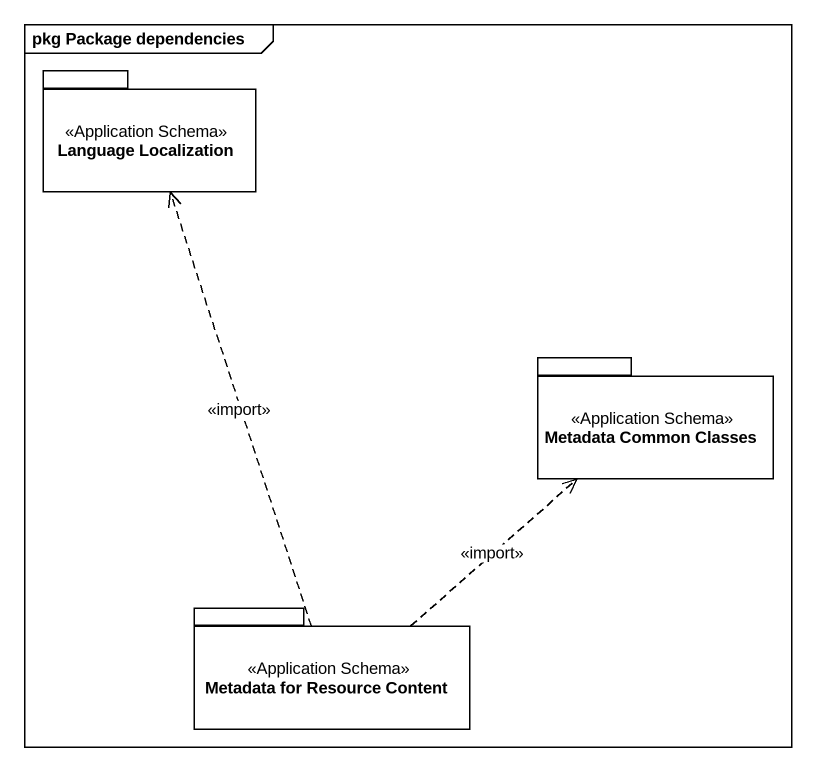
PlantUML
@startuml
mainframe pkg Package dependencies
package "Language Localization" as Language_Localization <<Application Schema>> {
}
package "Metadata Common Classes" as Metadata_Common_Classes <<Application Schema>> {
}
package "Metadata for Resource Content" as Metadata_for_Resource <<Application Schema>> {
}
Metadata_for_Resource .up.> Language_Localization : <<import>>
Metadata_for_Resource .up.> Metadata_Common_Classes : <<import>>
@enduml
